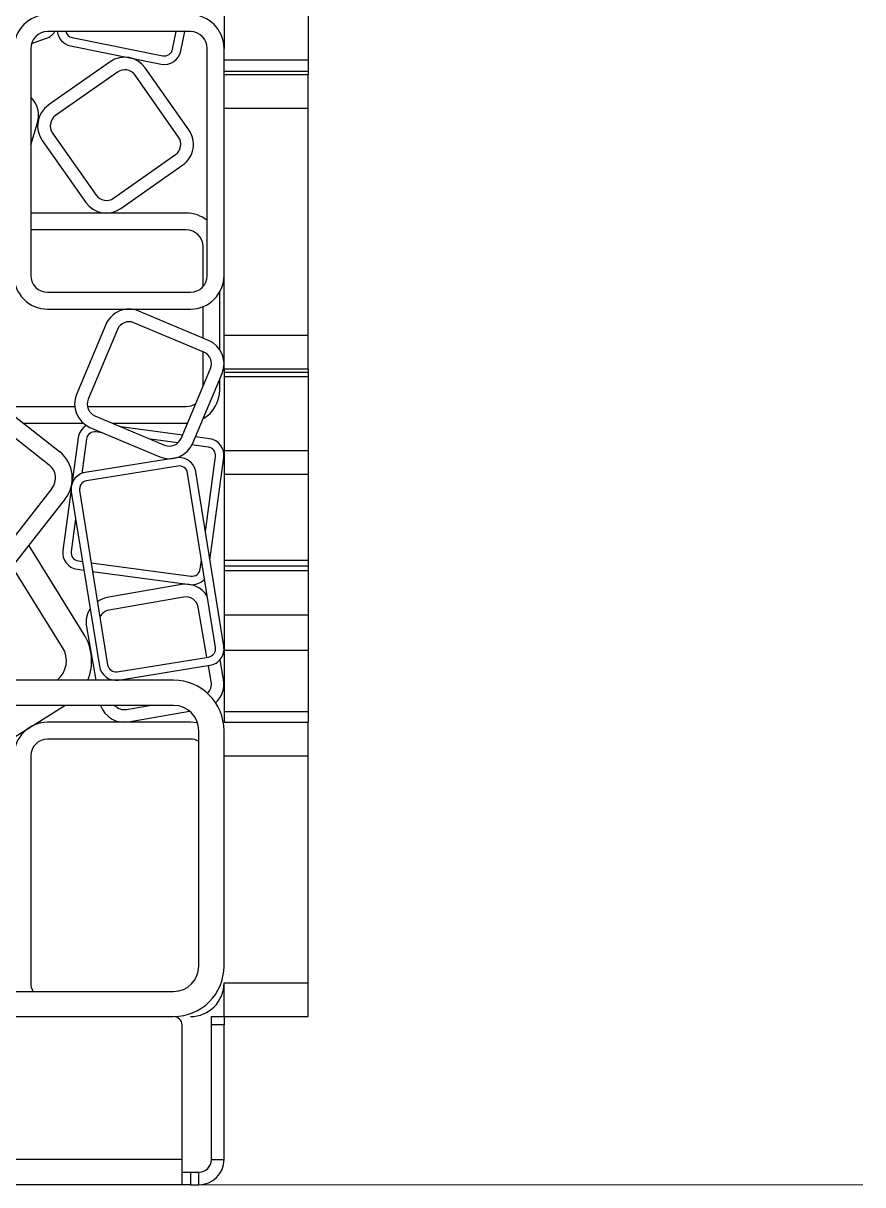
# Model space of a CAD drawing. Header units: millimetres. Extents: x 25115 to 31055, y 5999 to 10199.
# Drawn here: x 27908.3 to 28212.1, y 8713.1 to 9133 of the extents above; entities that cross this region are included whole.
import ezdxf

# ---------------------------------------------------------------- set-up
doc = ezdxf.new("R2010")
doc.units = ezdxf.units.MM
doc.header["$LTSCALE"] = 0.3
doc.layers.add('Visible', color=7, linetype='Continuous', lineweight=18)

msp = doc.modelspace()

# ---------------------------------------------------------------- linework, layer by layer
for p, q in [((27980.97, 9179.18), (27980.97, 9123.89)), ((28011.37, 9179.18), (28011.37, 9119.62)), ((27968.81, 9129.97), (27917.13, 9129.97)), ((27962.38, 9123.62), (27963.66, 9129.97)), ((27965.36, 9123.02), (27966.76, 9129.97)), ((27911.3, 9125.63), (27916.77, 9127.59)), ((27925.42, 9124.87), (27958.2, 9118.26)), ((27926.02, 9127.85), (27958.8, 9121.24)), ((27911.05, 9123.89), (27911.05, 9041.81)), ((27974.89, 9041.81), (27974.89, 9123.89)), ((27980.97, 9041.81), (27980.97, 9123.89)), ((27939.79, 9119.07), (27917.41, 9103.33)), ((27968.24, 9094.48), (27952.49, 9116.86)), ((28011.37, 9119.62), (27980.97, 9119.62)), ((28011.37, 9119.62), (28011.37, 9115.73)), ((27942.41, 9115.34), (27920.03, 9099.6)), ((27964.51, 9091.86), (27948.77, 9114.23)), ((27980.97, 9115.73), (28011.37, 9115.73)), ((27980.97, 9114.43), (28011.37, 9114.43)), ((28011.37, 9115.73), (28011.37, 9114.43)), ((28011.37, 9102.27), (28011.37, 9114.43)), ((27980.97, 9102.27), (28011.37, 9102.27)), ((28011.37, 9020.19), (28011.37, 9102.27)), ((27911.05, 9089.01), (27913.49, 9096.94)), ((27918.93, 9093.25), (27934.67, 9070.87)), ((27915.2, 9090.62), (27930.94, 9068.24)), ((27941.02, 9069.76), (27963.4, 9085.5)), ((27943.65, 9066.03), (27966.03, 9081.77)), ((27967.29, 9064.37), (27911.05, 9064.37)), ((27967.29, 9058.29), (27911.05, 9058.29)), ((27973.37, 9037.78), (27973.37, 9052.21)), ((27980.97, 9020.19), (27980.97, 9041.81)), ((27917.13, 9035.73), (27968.81, 9035.73)), ((27979.45, 9014.96), (27979.45, 9035.92)), ((27917.13, 9029.65), (27968.81, 9029.65)), ((27975.38, 9018.33), (27950.16, 9028.93)), ((27973.37, 9019.18), (27973.37, 9030.53)), ((27938.22, 9024.06), (27927.61, 8998.84)), ((27973.61, 9014.12), (27948.39, 9024.73)), ((27942.42, 9022.29), (27931.82, 8997.07)), ((27980.97, 9008.03), (27980.97, 9020.19)), ((27980.97, 9020.19), (28011.37, 9020.19)), ((28011.37, 9008.03), (28011.37, 9020.19)), ((27973.37, 9001.77), (27973.37, 9014.23)), ((27880.8, 9010.06), (27921.44, 8978.13)), ((27965.44, 8982.93), (27976.05, 9008.15)), ((27980.97, 9008.03), (28011.37, 9008.03)), ((27980.97, 9007.98), (27980.97, 9006.68)), ((28011.37, 9007.98), (28011.37, 9006.68)), ((27877.05, 9005.28), (27917.68, 8973.35)), ((27969.65, 8981.16), (27980.25, 9006.39)), ((27979.45, 9000.53), (27979.45, 9004.47)), ((28011.37, 9006.68), (27980.97, 9006.68)), ((27980.97, 9006.68), (27980.97, 9005.21)), ((28011.37, 9005.21), (27980.97, 9005.21)), ((27980.97, 9005.21), (27980.97, 8978.46)), ((28011.37, 9006.68), (28011.37, 9005.21)), ((28011.37, 9005.21), (28011.37, 8978.46)), ((27900.67, 8994.45), (27926.94, 8994.45)), ((27931.54, 8994.45), (27967.29, 8994.45)), ((27934.25, 8991.1), (27959.47, 8980.5)), ((27908.41, 8988.37), (27930.1, 8988.37)), ((27932.48, 8986.9), (27957.7, 8976.29)), ((27940.75, 8988.37), (27967.29, 8988.37)), ((27965.94, 8984.12), (27943.66, 8987.15)), ((27967.29, 8988.37), (27967.73, 8988.38)), ((27928.19, 8983.11), (27925.93, 8966.41)), ((27931.21, 8982.7), (27929.52, 8970.26)), ((27937.06, 8984.97), (27934.63, 8985.3)), ((27964.26, 8981.28), (27954.43, 8982.62)), ((27975.7, 8982.8), (27970.62, 8983.49)), ((27975.29, 8979.78), (27969.38, 8980.59)), ((28011.37, 8978.46), (27980.97, 8978.46)), ((27980.97, 8978.46), (27980.97, 8969.88)), ((28011.37, 8978.46), (28011.37, 8969.88)), ((27963.78, 8975.91), (27930.77, 8970.6)), ((27974.22, 8949.28), (27977.9, 8976.36)), ((27975.89, 8938.94), (27980.91, 8975.95)), ((27964.26, 8972.91), (27931.25, 8967.6)), ((27977.89, 8907.36), (27967.75, 8970.39)), ((27980.89, 8907.85), (27970.75, 8970.88)), ((28011.37, 8969.88), (27980.97, 8969.88)), ((27980.97, 8969.88), (27980.97, 8938.76)), ((28011.37, 8969.88), (28011.37, 8938.76)), ((27928.9, 8965.71), (27928.71, 8964.29)), ((27918.71, 8964.81), (27868, 8900.27)), ((27923.49, 8961.06), (27872.78, 8896.52)), ((27925.65, 8964.4), (27922.67, 8942.44)), ((27925.73, 8963.63), (27935.87, 8900.6)), ((27928.73, 8964.12), (27938.87, 8901.09)), ((27927.3, 8953.89), (27925.69, 8942.03)), ((27930.31, 8912.16), (27910.3, 8944.27)), ((27922.57, 8907.34), (27904.31, 8936.65)), ((27928.29, 8938.61), (27929.79, 8938.41)), ((27932.93, 8937.98), (27968.96, 8933.09)), ((27972.38, 8935.7), (27972.81, 8938.9)), ((28011.37, 8938.76), (27980.97, 8938.76)), ((27980.97, 8938.76), (27980.97, 8936.73)), ((28011.37, 8936.73), (27980.97, 8936.73)), ((27980.97, 8936.73), (27980.97, 8935)), ((28011.37, 8938.76), (28011.37, 8936.73)), ((28011.37, 8936.73), (28011.37, 8935)), ((27927.88, 8935.6), (27930.29, 8935.27)), ((27933.44, 8934.85), (27968.55, 8930.08)), ((28011.37, 8935), (27980.97, 8935)), ((27980.97, 8935), (27980.97, 8919)), ((28011.37, 8935), (28011.37, 8919)), ((27965.57, 8930.05), (27938.62, 8925.35)), ((27966.35, 8925.56), (27939.4, 8920.85)), ((27974.79, 8903.79), (27971.63, 8921.85)), ((28011.37, 8919), (27980.97, 8919)), ((27980.97, 8919), (27980.97, 8906.27)), ((28011.37, 8919), (28011.37, 8906.27)), ((27931.2, 8914.79), (27934.57, 8895.49)), ((27942.35, 8898.57), (27975.37, 8903.88)), ((27980.83, 8895.68), (27979.55, 8902.99)), ((28011.37, 8906.27), (27980.97, 8906.27)), ((27980.97, 8906.27), (27980.97, 8884.07)), ((28011.37, 8906.27), (28011.37, 8884.07)), ((27942.84, 8895.57), (27975.85, 8900.88)), ((27976.34, 8894.9), (27975.31, 8900.79)), ((27962.73, 8895.49), (27877.61, 8895.49)), ((27939.08, 8896.17), (27939.2, 8895.49)), ((27868.49, 8852.15), (27923.4, 8886.37)), ((27962.73, 8886.37), (27877.61, 8886.37)), ((27945.68, 8884.92), (27953.99, 8886.37)), ((27946.46, 8880.43), (27968.53, 8884.28)), ((28011.37, 8884.07), (27980.97, 8884.07)), ((27980.97, 8884.07), (27980.97, 8880.29)), ((28011.37, 8884.07), (28011.37, 8880.29)), ((27968.81, 8880.29), (27917.13, 8880.29)), ((27971.85, 8792.13), (27971.85, 8877.25)), ((27980.97, 8880.29), (28011.37, 8880.29)), ((27980.97, 8792.13), (27980.97, 8877.25)), ((28011.37, 8868.13), (28011.37, 8880.29)), ((27968.81, 8874.21), (27917.13, 8874.21)), ((27911.05, 8868.13), (27911.05, 8786.05)), ((27980.97, 8868.13), (28011.37, 8868.13)), ((28011.37, 8786.05), (28011.37, 8868.13)), ((27980.97, 8786.05), (28011.37, 8786.05)), ((27980.97, 8773.89), (27980.97, 8786.05)), ((28011.37, 8773.89), (28011.37, 8786.05)), ((27877.61, 8783.01), (27962.73, 8783.01)), ((27877.61, 8773.89), (27962.73, 8773.89)), ((27976.41, 8770.85), (27976.41, 8773.89)), ((27976.41, 8773.89), (27980.97, 8773.89)), ((27980.97, 8773.89), (27980.97, 8770.85)), ((27980.97, 8773.89), (28011.37, 8773.89)), ((27965.77, 8722.21), (27965.77, 8770.85)), ((27980.97, 8770.85), (27976.41, 8770.85)), ((27976.41, 8722.21), (27976.41, 8770.85)), ((27980.97, 8722.21), (27980.97, 8770.85)), ((27965.77, 8722.21), (27859.37, 8722.21)), ((27965.77, 8713.09), (27965.77, 8722.21)), ((27976.41, 8722.21), (27980.97, 8722.21)), ((27965.77, 8717.65), (27968.81, 8717.65)), ((27968.81, 8717.65), (27968.81, 8713.09)), ((27968.81, 8717.65), (27971.85, 8717.65)), ((27971.85, 8713.09), (27971.85, 8717.65)), ((27965.77, 8713.09), (27859.37, 8713.09)), ((27968.81, 8713.09), (27965.77, 8713.09)), ((27968.81, 8713.09), (27971.85, 8713.09))]:
    msp.add_line(p, q)
at = {"flags": 128}
msp.add_lwpolyline([(27971.42, 8880.01), (27971.18, 8880.06), (27968.81, 8880.29)], dxfattribs=at)
for centre, radius, start, end in [((27917.13, 9123.89), 12.16, 90, 180), ((27968.81, 9123.89), 12.16, 0, 90), ((27917.13, 9123.89), 6.08, 90, 180), ((27914.72, 9133.31), 6.08, 289.7077, 326.6487), ((27926.62, 9130.83), 6.08, 188.1547, 258.6012), ((27926.62, 9130.83), 3.04, 196.4807, 258.6012), ((27968.81, 9123.89), 6.08, 0, 90), ((27945.04, 9111.61), 9.12, 35.1255, 125.1255), ((27959.4, 9124.22), 6.08, 258.6012, 348.6012), ((27959.4, 9124.22), 3.04, 258.6012, 348.6012), ((27945.04, 9111.61), 4.56, 35.1255, 125.1255), ((27904.78, 9099.63), 9.12, 342.8303, 46.6175), ((27922.66, 9095.87), 9.12, 125.1255, 215.1255), ((27922.66, 9095.87), 4.56, 125.1255, 215.1255), ((27960.78, 9089.23), 4.56, 305.1255, 35.1255), ((27960.78, 9089.23), 9.12, 305.1255, 35.1255), ((27938.4, 9073.49), 4.56, 215.1255, 305.1255), ((27938.4, 9073.49), 9.12, 215.1255, 305.1255), ((27967.29, 9052.21), 12.16, 51.3178, 90), ((27967.29, 9052.21), 6.08, 0, 90), ((27917.13, 9041.81), 12.16, 180, 270), ((27917.13, 9041.81), 6.08, 180, 270), ((27968.81, 9041.81), 12.16, 270, 0), ((27968.81, 9041.81), 6.08, 270, 0), ((27946.62, 9020.53), 9.12, 67.193, 157.193), ((27946.62, 9020.53), 4.56, 67.193, 157.193), ((27971.85, 9009.92), 9.12, 337.193, 67.193), ((27971.85, 9009.92), 4.56, 337.193, 67.193), ((27936.02, 8995.31), 9.12, 157.193, 247.193), ((27967.29, 9000.53), 12.16, 299.9767, 0), ((27936.02, 8995.31), 4.56, 157.193, 247.193), ((27967.29, 9000.53), 6.08, 270, 304.621), ((27934.22, 8982.29), 6.08, 119.8203, 172.272), ((27934.22, 8982.29), 3.04, 82.272, 172.272), ((27961.24, 8984.7), 4.56, 247.193, 337.193), ((27974.89, 8976.77), 6.08, 352.272, 82.272), ((27913.93, 8968.57), 12.16, 321.8422, 51.8422), ((27961.24, 8984.7), 9.12, 247.193, 337.193), ((27974.89, 8976.77), 3.04, 352.272, 82.272), ((27964.75, 8969.91), 6.08, 9.138, 99.138), ((27913.93, 8968.57), 6.08, 321.8422, 51.8422), ((27931.73, 8964.6), 6.08, 99.138, 189.138), ((27964.75, 8969.91), 3.04, 9.138, 99.138), ((27931.73, 8964.6), 3.04, 99.138, 189.138), ((27928.7, 8941.62), 6.08, 172.272, 262.272), ((27928.7, 8941.62), 3.04, 172.272, 262.272), ((27969.37, 8936.11), 6.08, 262.272, 318.3946), ((27969.37, 8936.11), 3.04, 262.272, 352.272), ((27967.14, 8921.07), 9.12, 31.4899, 99.9049), ((27940.19, 8916.36), 9.12, 99.9049, 123.2635), ((27967.14, 8921.07), 4.56, 9.9049, 99.9049), ((27940.19, 8916.36), 9.12, 147.046, 189.9049), ((27940.19, 8916.36), 4.56, 99.9049, 153.9707), ((27914.83, 8902.52), 18.24, 337.3347, 31.928), ((27914.83, 8902.52), 9.12, 309.5836, 31.928), ((27974.89, 8906.88), 3.04, 279.138, 9.138), ((27974.89, 8906.88), 6.08, 279.138, 9.138), ((27941.87, 8901.57), 6.08, 189.138, 279.138), ((27941.87, 8901.57), 3.04, 189.138, 279.138), ((27962.73, 8877.25), 18.24, 0, 90), ((27971.85, 8894.12), 4.56, 313.0106, 9.9049), ((27971.85, 8894.12), 9.12, 311.8591, 9.9049), ((27944.89, 8889.41), 9.12, 199.4712, 279.9049), ((27944.89, 8889.41), 4.56, 221.8103, 279.9049), ((27962.73, 8877.25), 9.12, 0, 90), ((27917.13, 8868.13), 12.16, 90, 180), ((27917.13, 8868.13), 6.08, 90, 180), ((27968.81, 8868.13), 6.08, 60, 90), ((27962.73, 8792.13), 18.24, 270, 0), ((27962.73, 8792.13), 9.12, 270, 0), ((27917.13, 8786.05), 6.08, 180, 210), ((27968.81, 8786.05), 12.16, 270, 0), ((27962.73, 8770.85), 3.04, 0, 90), ((27971.85, 8722.21), 9.12, 270, 0), ((27971.85, 8722.21), 4.56, 270, 0)]:
    msp.add_arc(centre, radius, start, end)
at = {"layer": 'Visible'}
msp.add_line((25773.15, 8713.09), (28212.06, 8713.09), dxfattribs=at)

doc.saveas('drawing.dxf')
